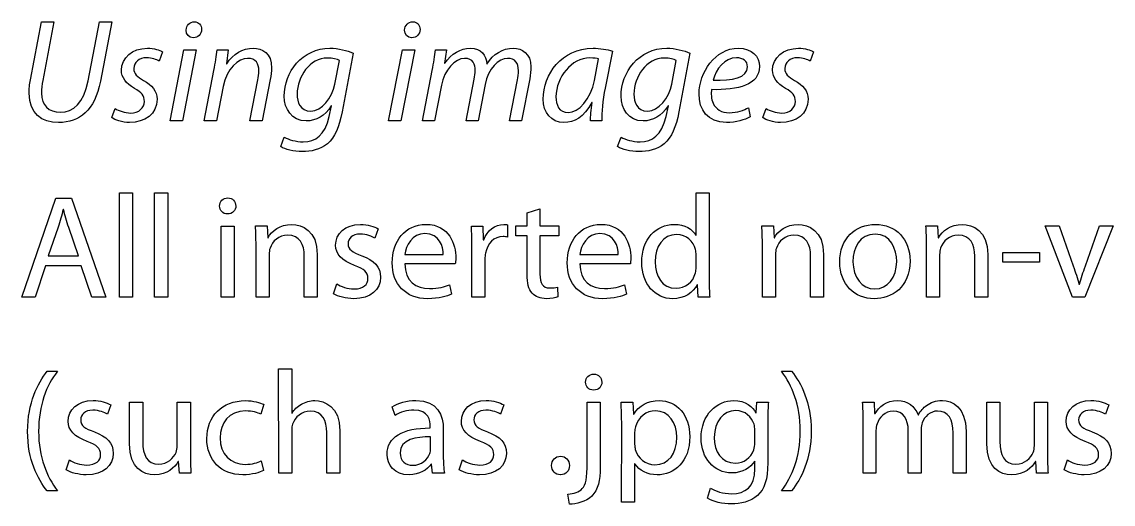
# Model space of a CAD drawing. Extents: x 0 to 808, y 79 to 394.
# Drawn here: x 754.04 to 783.47, y 326.68 to 339.7 of the extents above; entities that cross this region are included whole.
import ezdxf

# ---------------------------------------------------------------- set-up
doc = ezdxf.new("R2010")
doc.units = 0
doc.layers.add('Design_Template', color=7, linetype='CONTINUOUS')

msp = doc.modelspace()

# ---------------------------------------------------------------- linework, layer by layer
at = {"layer": 'Design_Template', "color": 7}
for points in [[(754.273335, 338.136516), (754.574423, 339.69444), (754.90645, 339.69444), (754.90645, 339.69444)], [(754.90645, 339.69444), (754.602211, 338.112744)], [(755.826042, 338.10482), (756.135437, 339.69444), (756.468324, 339.69444), (756.159501, 338.096613)], [(758.665031, 339.270221), (758.660447, 339.270221), (758.660447, 339.270221)], [(764.556721, 339.270221), (764.552137, 339.270221), (764.552137, 339.270221)], [(757.833674, 338.889583), (757.742001, 338.639693)], [(758.038219, 337.022904), (758.412071, 338.941373), (758.744385, 338.941373), (758.371105, 337.022904), (758.038219, 337.022904), (758.038219, 337.022904)], [(759.309891, 338.941656), (759.606395, 338.941656), (759.558267, 338.565263), (759.566575, 338.565263)], [(762.972788, 338.850529), (762.675712, 337.264871)], [(763.929909, 337.022904), (764.303189, 338.941373), (764.636075, 338.941373), (764.262795, 337.022904), (763.929909, 337.022904), (763.929909, 337.022904)], [(765.197284, 338.941656), (765.49035, 338.941656), (765.437638, 338.581112), (765.449957, 338.581112)], [(769.966556, 338.90996), (769.76946, 337.910964)], [(772.057267, 338.850529), (771.76019, 337.264871)], [(775.392148, 338.889583), (775.300475, 338.639693)], [(762.483772, 338.017938), (762.607244, 338.656107), (762.607244, 338.656107)], [(769.48241, 338.116989), (769.594136, 338.695727), (769.594136, 338.695727)], [(771.567677, 338.017938), (771.691149, 338.656107), (771.691149, 338.656107)], [(758.956951, 337.022904), (759.217645, 338.382727)], [(764.848068, 337.022904), (765.109335, 338.382727)], [(773.612552, 338.480929), (773.612552, 338.485457), (773.612552, 338.485457)], [(759.46688, 337.954263), (759.290697, 337.022621), (758.956951, 337.022904), (758.956951, 337.022904), (758.956951, 337.022904)], [(760.742277, 338.140761), (760.5257, 337.022904), (760.192241, 337.022904), (760.404807, 338.128875)], [(765.354846, 337.987091), (765.174079, 337.023753), (764.848928, 337.023753), (764.848928, 337.022904), (764.848068, 337.022904), (764.848068, 337.022904)], [(766.534846, 338.006618), (766.346344, 337.02347), (766.025776, 337.02347), (766.242353, 338.149534)], [(767.737477, 338.157175), (767.520901, 337.02347), (767.195749, 337.02347), (767.404591, 338.129441)], [(756.464886, 337.114031), (756.558277, 337.355431), (756.558277, 337.355431)], [(762.330507, 337.14601), (762.395537, 337.431276), (762.383218, 337.431276)], [(769.421104, 337.51844), (769.413369, 337.51844)], [(771.414985, 337.14601), (771.479442, 337.431276), (771.467697, 337.431276)], [(773.636616, 337.379486), (773.684744, 337.133841), (773.684744, 337.133841)], [(774.02336, 337.114031), (774.116752, 337.355431), (774.116752, 337.355431)], [(769.684949, 337.022904), (769.376986, 337.022904), (769.376986, 337.022904)], [(761.023025, 336.32955), (761.118422, 336.586799), (761.118422, 336.586799)], [(770.10693, 336.32955), (770.2029, 336.586799), (770.2029, 336.586799)], [(756.674587, 335.082645), (757.0281, 335.082645), (757.0281, 332.268193), (756.674587, 332.268193), (756.674587, 335.082645), (756.674587, 335.082645)], [(757.621394, 335.082645), (757.974334, 335.082645), (757.974334, 332.268193), (757.621394, 332.268193), (757.621394, 335.082645), (757.621394, 335.082645)], [(772.217408, 333.937337), (772.225143, 333.937337), (772.225143, 335.082928), (772.57751, 335.082645), (772.57751, 335.082645), (772.57751, 335.082645)], [(772.57751, 335.082645), (772.57751, 332.763729)], [(754.681565, 333.108425), (754.401104, 332.26791), (754.040143, 332.26791), (754.958875, 334.939729), (755.380283, 334.939729), (756.303599, 332.26791), (755.930319, 332.26791), (755.64155, 333.108425), (754.681565, 333.108425), (754.681565, 333.108425)], [(759.811226, 334.725496), (759.811226, 334.725496)], [(755.163993, 334.634936), (755.155685, 334.634936)], [(767.667577, 332.874948), (767.667577, 333.921206), (767.366489, 333.921206), (767.366489, 334.186661), (767.667577, 334.186661), (767.667577, 334.539564), (768.012782, 334.646539), (768.012782, 334.646539)], [(768.012782, 334.646539), (768.012782, 334.186661), (768.519274, 334.186661), (768.519274, 333.921206), (768.012782, 333.921206), (768.012782, 332.886834)], [(755.019035, 334.151286), (754.753758, 333.378408), (755.568499, 333.378125), (755.568499, 333.378125), (755.568499, 333.378125)], [(755.568499, 333.378125), (755.303794, 334.147324)], [(759.417893, 332.26791), (759.417893, 334.186378), (759.770833, 334.186378), (759.770833, 332.26791), (759.417893, 332.26791), (759.417893, 332.26791)], [(760.33949, 334.186661), (760.653469, 334.186661), (760.672949, 333.869699), (760.680684, 333.869699)], [(763.649448, 334.111383), (763.560353, 333.857813)], [(766.163572, 334.186378), (766.472394, 334.186378), (766.484712, 333.809986), (766.501042, 333.809986)], [(767.139599, 334.218074), (767.139599, 333.889226)], [(773.995858, 334.186661), (774.309264, 334.186661), (774.328745, 333.869699), (774.337053, 333.869699)], [(778.423363, 334.186661), (778.737342, 334.186661), (778.756823, 333.869699), (778.764558, 333.869699)], [(782.728256, 333.108425), (783.10526, 334.186661), (783.473956, 334.186661), (782.711927, 332.268193), (782.373884, 332.268193), (781.635919, 334.186661), (782.013782, 334.186661), (782.013782, 334.186661)], [(782.013782, 334.186661), (782.394797, 333.108425)], [(760.709619, 333.421425), (760.709619, 332.26791), (760.357252, 332.26791), (760.356392, 333.667353), (760.356392, 333.667353), (760.356392, 333.667353)], [(766.529689, 333.290678), (766.529689, 332.26791), (766.180474, 332.26791), (766.179901, 333.58783), (766.179901, 333.58783), (766.179901, 333.58783)], [(774.36656, 333.421425), (774.36656, 332.26791), (774.01362, 332.26791), (774.01276, 333.667353), (774.01276, 333.667353), (774.01276, 333.667353)], [(778.793492, 333.421425), (778.793492, 332.26791), (778.441125, 332.26791), (778.441125, 333.667353), (778.441125, 333.667353), (778.440266, 333.667353)], [(762.009079, 333.413501), (762.009079, 332.26791), (761.656712, 332.26791), (761.656712, 333.37388)], [(764.370797, 333.413784), (765.402688, 333.413784), (765.402688, 333.413784)], [(769.091369, 333.413784), (770.122686, 333.413784), (770.122686, 333.413784)], [(772.225143, 333.072767), (772.224283, 333.405577), (772.224283, 333.405577), (772.224283, 333.405577)], [(775.664874, 333.413501), (775.664874, 332.26791), (775.312507, 332.26791), (775.312507, 333.37388)], [(776.454979, 333.223324), (776.454979, 333.223324)], [(777.995939, 333.243417), (777.995939, 333.243417)], [(780.092953, 333.413501), (780.092953, 332.26791), (779.740586, 332.26791), (779.740586, 333.37388)], [(781.484659, 333.468969), (781.484659, 333.211437), (780.493734, 333.211437), (780.493734, 333.468969), (781.484659, 333.468969), (781.484659, 333.468969)], [(765.73185, 333.163893), (764.367073, 333.163893), (764.367073, 333.163893), (764.367073, 333.163893)], [(770.452422, 333.163893), (769.087644, 333.163893), (769.087644, 333.163893), (769.087644, 333.163893)], [(762.445097, 332.359602), (762.533905, 332.624775), (762.533905, 332.624775)], [(782.5515, 332.616851), (782.563818, 332.616851)], [(765.571137, 332.597041), (765.63101, 332.34715)], [(768.482891, 332.537893), (768.49922, 332.2764)], [(770.291135, 332.597041), (770.351582, 332.34715)], [(772.594412, 332.268193), (772.277281, 332.268193), (772.260952, 332.601286), (772.253217, 332.601286)], [(754.721672, 330.265107), (754.998696, 330.265107), (754.998696, 330.265107)], [(760.966302, 330.327933), (761.318669, 330.327933), (761.318669, 329.130836), (761.326977, 329.130836)], [(761.320101, 328.671524), (761.320101, 327.514047), (760.967162, 327.514047), (760.966302, 330.327933), (760.966302, 330.327933), (760.966302, 330.327933)], [(774.530138, 330.265107), (774.802578, 330.265107)], [(769.681225, 329.971634), (769.681225, 329.971634)], [(756.948459, 328.310414), (756.948459, 329.432233), (757.301399, 329.432233), (757.301399, 328.369844)], [(758.23245, 328.254946), (758.23245, 329.432233), (758.584817, 329.432233), (758.584817, 328.037035), (758.584817, 328.037035), (758.584817, 328.037035)], [(760.562942, 329.372802), (760.482442, 329.103385)], [(769.288751, 327.819123), (769.288751, 329.432516), (769.641691, 329.432516), (769.641691, 327.684414)], [(770.202041, 329.43195), (770.518598, 329.43195), (770.5355, 329.103102), (770.542662, 329.103102)], [(773.840874, 329.142722), (773.849182, 329.142722), (773.864938, 329.43195), (774.174334, 329.43195)], [(776.715673, 329.43195), (777.024495, 329.43195), (777.040824, 329.122912), (777.053143, 329.122912)], [(780.065164, 328.310414), (780.065164, 329.432233), (780.418104, 329.432233), (780.418104, 328.369844)], [(781.348582, 328.254946), (781.348582, 329.432233), (781.702095, 329.432233), (781.702095, 328.037035), (781.702095, 328.037035), (781.702095, 328.037035)], [(756.438243, 329.357237), (756.349722, 329.103668)], [(764.110103, 329.074802), (764.030176, 329.304599)], [(767.042484, 329.357237), (766.953962, 329.103668)], [(778.213089, 329.091216), (778.220251, 329.091216)], [(783.353063, 329.357237), (783.264542, 329.103668)], [(770.575034, 327.77073), (770.566726, 327.77073), (770.566726, 326.728152), (770.21751, 326.728152), (770.21837, 328.805667), (770.21837, 328.805667), (770.21837, 328.805667)], [(774.158004, 328.905001), (774.158004, 327.790823), (774.158004, 327.790823), (774.158004, 327.790823)], [(777.077207, 328.671241), (777.077207, 327.513764), (776.732575, 327.513764), (776.732575, 328.912642), (776.732575, 328.912642), (776.732002, 328.912642)], [(762.618989, 328.655393), (762.618989, 327.513764), (762.266622, 327.513764), (762.266622, 328.616056)], [(765.057483, 328.734068), (765.057483, 328.773688)], [(765.065791, 328.159857), (765.065791, 328.492667), (765.065791, 328.492667)], [(765.406699, 328.690485), (765.406699, 327.973359), (765.406699, 327.973359)], [(770.568445, 328.623414), (770.567586, 328.294566), (770.567586, 328.294566), (770.567586, 328.294566)], [(773.809075, 328.330224), (773.809075, 328.67492), (773.809075, 328.67492)], [(778.293016, 328.699258), (778.293016, 327.514047), (777.947811, 327.514047), (777.947811, 328.6636)], [(779.505101, 328.643507), (779.505101, 327.513764), (779.160469, 327.513764), (779.160469, 328.599925)], [(755.233893, 327.605457), (755.323274, 327.87063), (755.323274, 327.87063)], [(758.601719, 327.513764), (758.288313, 327.513764), (758.26826, 327.826764), (758.260525, 327.826764)], [(760.495047, 327.846857), (760.553775, 327.584798), (760.553775, 327.584798)], [(765.438498, 327.513481), (765.11793, 327.513481), (765.089282, 327.755165), (765.076963, 327.755165)], [(765.838133, 327.605457), (765.927514, 327.87063), (765.927514, 327.87063)], [(773.812799, 327.62838), (773.812799, 327.842612), (773.805064, 327.842612)], [(781.717851, 327.513764), (781.405018, 327.513764), (781.385538, 327.826764), (781.377803, 327.826764)], [(782.148713, 327.605457), (782.238094, 327.87063), (782.238094, 327.87063)], [(768.565969, 327.470182), (768.562245, 327.470182), (768.562245, 327.470182)], [(754.998696, 327.034077), (754.721672, 327.034077)], [(772.528522, 326.843616), (772.617043, 327.109072)], [(774.802578, 327.034077), (774.530138, 327.034077), (774.530138, 327.034077)], [(768.806897, 326.677211), (768.770514, 326.950874), (768.770514, 326.950874)]]:
    msp.add_lwpolyline(points, dxfattribs=at)
for points in [[(758.471945, 339.476529), (758.475956, 339.603314), (758.572212, 339.698402), (758.692533, 339.698402)], [(758.692533, 339.698402), (758.812853, 339.698402), (758.889915, 339.610955), (758.889915, 339.492094)], [(764.363635, 339.476529), (764.368219, 339.603314), (764.464475, 339.698402), (764.584509, 339.698402)], [(764.584509, 339.698402), (764.704257, 339.698402), (764.781033, 339.610955), (764.781033, 339.492094)], [(758.660447, 339.270221), (758.547289, 339.270221), (758.471945, 339.357385), (758.471945, 339.476529)], [(758.889915, 339.492094), (758.885332, 339.361347), (758.793659, 339.270221), (758.665031, 339.270221)], [(764.552137, 339.270221), (764.439552, 339.270221), (764.363635, 339.357385), (764.363635, 339.476529)], [(764.781033, 339.492094), (764.777022, 339.361347), (764.684776, 339.270221), (764.556721, 339.270221)], [(756.727012, 338.390085), (756.727012, 338.726857), (757.019219, 338.984672), (757.428595, 338.984672)], [(757.428595, 338.984672), (757.604779, 338.984672), (757.761482, 338.937128), (757.833674, 338.889583)], [(759.217645, 338.382727), (759.26119, 338.596677), (759.285827, 338.783175), (759.309891, 338.941656)], [(759.566575, 338.565263), (759.739034, 338.834681), (759.999728, 338.985238), (760.284486, 338.985238)], [(760.284486, 338.985238), (760.517106, 338.985238), (760.778087, 338.854491), (760.778087, 338.450082)], [(761.118422, 337.689373), (761.113838, 338.339428), (761.600276, 338.985521), (762.35056, 338.985521)], [(762.35056, 338.985521), (762.574872, 338.985521), (762.820096, 338.922129), (762.972788, 338.850529)], [(765.109335, 338.382727), (765.149156, 338.596677), (765.176944, 338.783175), (765.197284, 338.941656)], [(765.449957, 338.581112), (765.630724, 338.846567), (765.874516, 338.985521), (766.132059, 338.985521)], [(766.132059, 338.985521), (766.429136, 338.985521), (766.568937, 338.799306), (766.585839, 338.557339)], [(766.585839, 338.557339), (766.758298, 338.834681), (767.007247, 338.981559), (767.299167, 338.985521)], [(767.299167, 338.985521), (767.524052, 338.985521), (767.769849, 338.842888), (767.769849, 338.482061)], [(768.101303, 337.613529), (768.101303, 338.279715), (768.598628, 338.985238), (769.445168, 338.985238)], [(769.445168, 338.985238), (769.630232, 338.985238), (769.83449, 338.953542), (769.966556, 338.90996)], [(770.2029, 337.689373), (770.198316, 338.339428), (770.684755, 338.985521), (771.435039, 338.985521)], [(771.435039, 338.985521), (771.65935, 338.985521), (771.904575, 338.922129), (772.057267, 338.850529)], [(772.30507, 337.751917), (772.30507, 338.330655), (772.738223, 338.984672), (773.364176, 338.984672)], [(773.364176, 338.984672), (773.732872, 338.984672), (773.93312, 338.766478), (773.93312, 338.493381)], [(774.285487, 338.390085), (774.285487, 338.726857), (774.577693, 338.984672), (774.987069, 338.984672)], [(774.987069, 338.984672), (775.163253, 338.984672), (775.319956, 338.937128), (775.392148, 338.889583)], [(757.404531, 338.72714), (757.204284, 338.72714), (757.059899, 338.604035), (757.059899, 338.437913)], [(757.742001, 338.639693), (757.67382, 338.679596), (757.549489, 338.72714), (757.404531, 338.72714)], [(760.129216, 338.711292), (759.892013, 338.711292), (759.554542, 338.429989), (759.46688, 337.954263)], [(760.433455, 338.37452), (760.433455, 338.568942), (760.356679, 338.711292), (760.129216, 338.711292)], [(762.286676, 338.719499), (761.80167, 338.719499), (761.46821, 338.220001), (761.464199, 337.744559)], [(762.607244, 338.656107), (762.546797, 338.683841), (762.426476, 338.719499), (762.286676, 338.719499)], [(765.977075, 338.712141), (765.732423, 338.712141), (765.431622, 338.395179), (765.354846, 337.987091)], [(766.266417, 338.383293), (766.266417, 338.545736), (766.222299, 338.712141), (765.977075, 338.712141)], [(767.140745, 338.712141), (766.899531, 338.712141), (766.614773, 338.4348), (766.534846, 338.006618)], [(767.433238, 338.379331), (767.433238, 338.581395), (767.356463, 338.712141), (767.140745, 338.712141)], [(769.361517, 338.723461), (768.860181, 338.723461), (768.450519, 338.204153), (768.446795, 337.672959)], [(769.594136, 338.695727), (769.546008, 338.707613), (769.473243, 338.723461), (769.361517, 338.723461)], [(771.370581, 338.719499), (770.885575, 338.719499), (770.552689, 338.220001), (770.548105, 337.744559)], [(771.691149, 338.656107), (771.631275, 338.683841), (771.510955, 338.719499), (771.370581, 338.719499)], [(773.93312, 338.493381), (773.93312, 337.989921), (773.359592, 337.854929), (772.641108, 337.866815)], [(773.315475, 338.72714), (772.998918, 338.72714), (772.761428, 338.421782), (772.681501, 338.120385)], [(773.612552, 338.485457), (773.612552, 338.639976), (773.491658, 338.72714), (773.315475, 338.72714)], [(774.963005, 338.72714), (774.762758, 338.72714), (774.618373, 338.604035), (774.618373, 338.437913)], [(775.300475, 338.639693), (775.232294, 338.679596), (775.107963, 338.72714), (774.963005, 338.72714)], [(757.076228, 337.90219), (756.851344, 338.025296), (756.727012, 338.195663), (756.727012, 338.390085)], [(757.059899, 338.437913), (757.059899, 338.299242), (757.151572, 338.211794), (757.324604, 338.116706)], [(760.404807, 338.128875), (760.421136, 338.204153), (760.433455, 338.29528), (760.433455, 338.37452)], [(760.778087, 338.450082), (760.778087, 338.366879), (760.76233, 338.243774), (760.742277, 338.140761)], [(766.242353, 338.149534), (766.258682, 338.232736), (766.266417, 338.308015), (766.266417, 338.383293)], [(767.404591, 338.129441), (767.42092, 338.200757), (767.433238, 338.300091), (767.433238, 338.379331)], [(767.769849, 338.482061), (767.769849, 338.391217), (767.757531, 338.26415), (767.737477, 338.157175)], [(772.681501, 338.120385), (773.202889, 338.116423), (773.612552, 338.18406), (773.612552, 338.480929)], [(774.634702, 337.90219), (774.409818, 338.025296), (774.285487, 338.195663), (774.285487, 338.390085)], [(774.618373, 338.437913), (774.618373, 338.299242), (774.710046, 338.211794), (774.883078, 338.116706)], [(754.236953, 337.767765), (754.236953, 337.882663), (754.249271, 338.01341), (754.273335, 338.136516)], [(754.602211, 338.112744), (754.582158, 338.001524), (754.570412, 337.886625), (754.570412, 337.775689)], [(756.159501, 338.096613), (756.002798, 337.299963), (755.60173, 336.978756), (755.02763, 336.978756)], [(755.071747, 337.260626), (755.441016, 337.260626), (755.714029, 337.506271), (755.826042, 338.10482)], [(757.344944, 337.54957), (757.344944, 337.700127), (757.277335, 337.791254), (757.076228, 337.90219)], [(757.324604, 338.116706), (757.541181, 337.9936), (757.689289, 337.827761), (757.689289, 337.613246)], [(761.837479, 337.284681), (762.122238, 337.284681), (762.41559, 337.641546), (762.483772, 338.017938)], [(768.780254, 337.249023), (769.057278, 337.249023), (769.385581, 337.605888), (769.48241, 338.116989)], [(769.76946, 337.910964), (769.705003, 337.577871), (769.677787, 337.237137), (769.684949, 337.022904)], [(770.921385, 337.284681), (771.206716, 337.284681), (771.499496, 337.641546), (771.567677, 338.017938)], [(774.903418, 337.54957), (774.903418, 337.700127), (774.835809, 337.791254), (774.634702, 337.90219)], [(774.883078, 338.116706), (775.099655, 337.9936), (775.247764, 337.827761), (775.247764, 337.613246)], [(755.02763, 336.978756), (754.582158, 336.978756), (754.236953, 337.21676), (754.236953, 337.767765)], [(754.570412, 337.775689), (754.570412, 337.434955), (754.77066, 337.260626), (755.071747, 337.260626)], [(757.689289, 337.613246), (757.689289, 337.208836), (757.356403, 336.979039), (756.94674, 336.979039)], [(761.708851, 337.023187), (761.319529, 337.023187), (761.118422, 337.348073), (761.118422, 337.689373)], [(761.464199, 337.744559), (761.464199, 337.534288), (761.540402, 337.284681), (761.837479, 337.284681)], [(768.658501, 336.979322), (768.318167, 336.979322), (768.101303, 337.249023), (768.101303, 337.613529)], [(768.446795, 337.672959), (768.446795, 337.45901), (768.523571, 337.249023), (768.780254, 337.249023)], [(770.79333, 337.023187), (770.404007, 337.023187), (770.2029, 337.348073), (770.2029, 337.689373)], [(770.548105, 337.744559), (770.548105, 337.534288), (770.624881, 337.284681), (770.921385, 337.284681)], [(773.043035, 336.979039), (772.529381, 336.979039), (772.30507, 337.327697), (772.30507, 337.751917)], [(772.641108, 337.866815), (772.624778, 337.783613), (772.637097, 337.605322), (772.681501, 337.502309)], [(775.247764, 337.613246), (775.247764, 337.208836), (774.914877, 336.979039), (774.505215, 336.979039)], [(756.558277, 337.355431), (756.650523, 337.299963), (756.818972, 337.236571), (756.975675, 337.236571)], [(756.975675, 337.236571), (757.200559, 337.236571), (757.344944, 337.379203), (757.344944, 337.54957)], [(762.383218, 337.431276), (762.214197, 337.157896), (761.97814, 337.023187), (761.708851, 337.023187)], [(769.413369, 337.51844), (769.201376, 337.122238), (768.935525, 336.979322), (768.658501, 336.979322)], [(769.376986, 337.022904), (769.376986, 337.137803), (769.39704, 337.320339), (769.421104, 337.51844)], [(771.467697, 337.431276), (771.298675, 337.157896), (771.062618, 337.023187), (770.79333, 337.023187)], [(772.681501, 337.502309), (772.758277, 337.331659), (772.91412, 337.244495), (773.115227, 337.244495)], [(773.115227, 337.244495), (773.344123, 337.244495), (773.515722, 337.315811), (773.636616, 337.379486)], [(774.116752, 337.355431), (774.208997, 337.299963), (774.377446, 337.236571), (774.534149, 337.236571)], [(774.534149, 337.236571), (774.759033, 337.236571), (774.903418, 337.379203), (774.903418, 337.54957)], [(756.94674, 336.979039), (756.737899, 336.983284), (756.553407, 337.046393), (756.464886, 337.114031)], [(761.632075, 336.460014), (761.9578, 336.460014), (762.21391, 336.626702), (762.330507, 337.14601)], [(762.675712, 337.264871), (762.595784, 336.860461), (762.48721, 336.579158), (762.282378, 336.408791)], [(770.716554, 336.460014), (771.041705, 336.460014), (771.297816, 336.626702), (771.414985, 337.14601)], [(771.76019, 337.264871), (771.680263, 336.860461), (771.571688, 336.579158), (771.366857, 336.408791)], [(773.684744, 337.133841), (773.539787, 337.050355), (773.303156, 336.979039), (773.043035, 336.979039)], [(774.505215, 336.979039), (774.296373, 336.983284), (774.111881, 337.046393), (774.02336, 337.114031)], [(761.118422, 336.586799), (761.234731, 336.515482), (761.427817, 336.460014), (761.632075, 336.460014)], [(770.2029, 336.586799), (770.318637, 336.515482), (770.511722, 336.460014), (770.716554, 336.460014)], [(761.604287, 336.194558), (761.36823, 336.194558), (761.147069, 336.250027), (761.023025, 336.32955)], [(762.282378, 336.408791), (762.089866, 336.242103), (761.829171, 336.194558), (761.604287, 336.194558)], [(770.688765, 336.194558), (770.452135, 336.194558), (770.230975, 336.250027), (770.10693, 336.32955)], [(771.366857, 336.408791), (771.174344, 336.242103), (770.91365, 336.194558), (770.688765, 336.194558)], [(759.374348, 334.725496), (759.374348, 334.848602), (759.466021, 334.943691), (759.594936, 334.943691)], [(759.586341, 334.511547), (759.46201, 334.511547), (759.374348, 334.606636), (759.374348, 334.725496)], [(759.811226, 334.725496), (759.815237, 334.606636), (759.726715, 334.511547), (759.586341, 334.511547)], [(759.594936, 334.943691), (759.726715, 334.943691), (759.811226, 334.848602), (759.811226, 334.725496)], [(755.155685, 334.634936), (755.115292, 334.476172), (755.071747, 334.313729), (755.019035, 334.151286)], [(755.303794, 334.147324), (755.243347, 334.321653), (755.203527, 334.480417), (755.163993, 334.634936)], [(760.356392, 333.667353), (760.356392, 333.865737), (760.351809, 334.02818), (760.33949, 334.186661)], [(760.680684, 333.869699), (760.776941, 334.052235), (761.001825, 334.230244), (761.322966, 334.230244)], [(761.322966, 334.230244), (761.591682, 334.230244), (762.009079, 334.07148), (762.009079, 333.413501)], [(762.50182, 333.667353), (762.50182, 333.976674), (762.754779, 334.230244), (763.171604, 334.230244)], [(763.171604, 334.230244), (763.3687, 334.230244), (763.540873, 334.174775), (763.649448, 334.111383)], [(764.030176, 333.195306), (764.030176, 333.774328), (764.374808, 334.229961), (764.941173, 334.229961)], [(764.941173, 334.229961), (765.575147, 334.229961), (765.743596, 333.678956), (765.743596, 333.326336)], [(766.179901, 333.58783), (766.179901, 333.813948), (766.175317, 334.008087), (766.163572, 334.186378)], [(766.501042, 333.809986), (766.589563, 334.067518), (766.802129, 334.229961), (767.038759, 334.229961)], [(767.038759, 334.229961), (767.079153, 334.229961), (767.106368, 334.225999), (767.139599, 334.218074)], [(768.750174, 333.195306), (768.750174, 333.774328), (769.095379, 334.229961), (769.661172, 334.229961)], [(769.661172, 334.229961), (770.295719, 334.229961), (770.46474, 333.678956), (770.46474, 333.326336)], [(770.760385, 333.199834), (770.756374, 333.838003), (771.157729, 334.230527), (771.630989, 334.230527)], [(771.630989, 334.230527), (771.928066, 334.230527), (772.128886, 334.091856), (772.217408, 333.937337)], [(774.01276, 333.667353), (774.01276, 333.865737), (774.008177, 334.02818), (773.995858, 334.186661)], [(774.337053, 333.869699), (774.433309, 334.052235), (774.657621, 334.230244), (774.978762, 334.230244)], [(774.978762, 334.230244), (775.247477, 334.230244), (775.664874, 334.07148), (775.664874, 333.413501)], [(776.098028, 333.211437), (776.098028, 333.854134), (776.52316, 334.230244), (777.060878, 334.230244)], [(777.060878, 334.230244), (777.618649, 334.229961), (777.995939, 333.829513), (777.995939, 333.243417)], [(778.440266, 333.667353), (778.440266, 333.865737), (778.435682, 334.02818), (778.423363, 334.186661)], [(778.764558, 333.869699), (778.860814, 334.052235), (779.085699, 334.230244), (779.40684, 334.230244)], [(779.40684, 334.230244), (779.675555, 334.230244), (780.092953, 334.07148), (780.092953, 333.413501)], [(761.207516, 333.940733), (760.974896, 333.940733), (760.794129, 333.77829), (760.733683, 333.583868)], [(761.656712, 333.37388), (761.656712, 333.683201), (761.540402, 333.940733), (761.207516, 333.940733)], [(763.163009, 333.96875), (762.954167, 333.96875), (762.837858, 333.849889), (762.837858, 333.707256)], [(763.560353, 333.857813), (763.48415, 333.905358), (763.343776, 333.96875), (763.163009, 333.96875)], [(764.913099, 333.980636), (764.555575, 333.980636), (764.398872, 333.65575), (764.370797, 333.413784)], [(765.402688, 333.413784), (765.407272, 333.63594), (765.310442, 333.980636), (764.913099, 333.980636)], [(767.019279, 333.901113), (766.77033, 333.901113), (766.593574, 333.714614), (766.545446, 333.453121)], [(767.139599, 333.889226), (767.103217, 333.896868), (767.067407, 333.901113), (767.019279, 333.901113)], [(769.633097, 333.980636), (769.276146, 333.980636), (769.119443, 333.65575), (769.091369, 333.413784)], [(770.122686, 333.413784), (770.126697, 333.63594), (770.030441, 333.980636), (769.633097, 333.980636)], [(771.698884, 333.956581), (771.333626, 333.956581), (771.117049, 333.639619), (771.117049, 333.215399)], [(772.207954, 333.552171), (772.155242, 333.774328), (771.963302, 333.956581), (771.698884, 333.956581)], [(774.863311, 333.940733), (774.630978, 333.940733), (774.450498, 333.77829), (774.390624, 333.583868)], [(775.312507, 333.37388), (775.312507, 333.683201), (775.196198, 333.940733), (774.863311, 333.940733)], [(777.054002, 333.96875), (776.635746, 333.96875), (776.454979, 333.58783), (776.454979, 333.223324)], [(777.635265, 333.231814), (777.635265, 333.5567), (777.4714, 333.96875), (777.054002, 333.96875)], [(779.291389, 333.940733), (779.05877, 333.940733), (778.878003, 333.77829), (778.817556, 333.583868)], [(779.740586, 333.37388), (779.740586, 333.683201), (779.624276, 333.940733), (779.291389, 333.940733)], [(760.733683, 333.583868), (760.717926, 333.540285), (760.709619, 333.480855), (760.709619, 333.421425)], [(763.015474, 333.124273), (762.665685, 333.247379), (762.50182, 333.437273), (762.50182, 333.667353)], [(762.837858, 333.707256), (762.837858, 333.548492), (762.953594, 333.477459), (763.207127, 333.38237)], [(772.224283, 333.405577), (772.224283, 333.448876), (772.220273, 333.508589), (772.207954, 333.552171)], [(774.390624, 333.583868), (774.373722, 333.540285), (774.36656, 333.480855), (774.36656, 333.421425)], [(778.817556, 333.583868), (778.8018, 333.540285), (778.793492, 333.480855), (778.793492, 333.421425)], [(763.207127, 333.38237), (763.544597, 333.255586), (763.716197, 333.088898), (763.716197, 332.803349)], [(764.985291, 332.224045), (764.386553, 332.224045), (764.030176, 332.616568), (764.030176, 333.195306)], [(765.743596, 333.326336), (765.743596, 333.25502), (765.736434, 333.199551), (765.73185, 333.163893)], [(766.545446, 333.453121), (766.538284, 333.405577), (766.529689, 333.350108), (766.529689, 333.290678)], [(769.705289, 332.224045), (769.107698, 332.224045), (768.750174, 332.616568), (768.750174, 333.195306)], [(770.46474, 333.326336), (770.46474, 333.25502), (770.456432, 333.199551), (770.452422, 333.163893)], [(771.591169, 332.224611), (771.121059, 332.224611), (770.760385, 332.617134), (770.760385, 333.199834)], [(771.117049, 333.215399), (771.117049, 332.826838), (771.309561, 332.505914), (771.690576, 332.505914)], [(777.029079, 332.224328), (776.503107, 332.224328), (776.098028, 332.604965), (776.098028, 333.211437)], [(776.454979, 333.223324), (776.454979, 332.803066), (776.69963, 332.486387), (777.045408, 332.486387)], [(777.995939, 333.243417), (777.995939, 332.533648), (777.499188, 332.224328), (777.029079, 332.224328)], [(777.045408, 332.486387), (777.382878, 332.486387), (777.635265, 332.799387), (777.635265, 333.231814)], [(763.376435, 332.771653), (763.376435, 332.938058), (763.275595, 333.029184), (763.015474, 333.124273)], [(764.367073, 333.163893), (764.374808, 332.692129), (764.680479, 332.497707), (765.033419, 332.497707)], [(769.087644, 333.163893), (769.095379, 332.692129), (769.400477, 332.497707), (769.753417, 332.497707)], [(771.690576, 332.505914), (771.927206, 332.505914), (772.144356, 332.660433), (772.208813, 332.92221)], [(772.208813, 332.92221), (772.221132, 332.969754), (772.225143, 333.017298), (772.225143, 333.072767)], [(782.394797, 333.108425), (782.459254, 332.934096), (782.511107, 332.775332), (782.5515, 332.616851)], [(782.563818, 332.616851), (782.607363, 332.775615), (782.664658, 332.934096), (782.728256, 333.108425)], [(762.533905, 332.624775), (762.63847, 332.557421), (762.823247, 332.486104), (762.999431, 332.486104)], [(763.716197, 332.803349), (763.716197, 332.466577), (763.451492, 332.224611), (762.989977, 332.224611)], [(762.999431, 332.486104), (763.256114, 332.486104), (763.376435, 332.612889), (763.376435, 332.771653)], [(767.804799, 332.375167), (767.703959, 332.47818), (767.667577, 332.64883), (767.667577, 332.874948)], [(768.012782, 332.886834), (768.012782, 332.64883), (768.080963, 332.514121), (768.277487, 332.514121)], [(772.57751, 332.763729), (772.57751, 332.593079), (772.582093, 332.39894), (772.594412, 332.268193)], [(762.989977, 332.224611), (762.777984, 332.224611), (762.580315, 332.280079), (762.445097, 332.359602)], [(765.63101, 332.34715), (765.506106, 332.291682), (765.29354, 332.224045), (764.985291, 332.224045)], [(765.033419, 332.497707), (765.286378, 332.497707), (765.438498, 332.541289), (765.571137, 332.597041)], [(768.186387, 332.224611), (768.021376, 332.224611), (767.88931, 332.280079), (767.804799, 332.375167)], [(768.277487, 332.514121), (768.374316, 332.514121), (768.430179, 332.522045), (768.482891, 332.537893)], [(770.351582, 332.34715), (770.226678, 332.291682), (770.014685, 332.224045), (769.705289, 332.224045)], [(769.753417, 332.497707), (770.006377, 332.497707), (770.159069, 332.541289), (770.291135, 332.597041)], [(772.253217, 332.601286), (772.144643, 332.387054), (771.908585, 332.224611), (771.591169, 332.224611)], [(768.49922, 332.2764), (768.431039, 332.248383), (768.322464, 332.224611), (768.186387, 332.224611)], [(754.1957, 328.64379), (754.200284, 329.424875), (754.468713, 329.932297), (754.721672, 330.265107)], [(754.998696, 330.265107), (754.705629, 329.876546), (754.492777, 329.361199), (754.492777, 328.64379)], [(775.036057, 328.655393), (775.036057, 329.365161), (774.818907, 329.872583), (774.530138, 330.265107)], [(774.802578, 330.265107), (775.059262, 329.939938), (775.32855, 329.432516), (775.32855, 328.651714)], [(769.243488, 329.971634), (769.243488, 330.09474), (769.335734, 330.189828), (769.4678, 330.189828)], [(769.460638, 329.757685), (769.327426, 329.757685), (769.243488, 329.856735), (769.243488, 329.971634)], [(769.681225, 329.971634), (769.685809, 329.856735), (769.601298, 329.757685), (769.460638, 329.757685)], [(769.4678, 330.189828), (769.597287, 330.189545), (769.681225, 330.094457), (769.681225, 329.971634)], [(755.290043, 328.913208), (755.290043, 329.222529), (755.543575, 329.476098), (755.960972, 329.476098)], [(755.960972, 329.476098), (756.158069, 329.476098), (756.329669, 329.42063), (756.438243, 329.357237)], [(759.029716, 328.453047), (759.029716, 329.043955), (759.438806, 329.472136), (760.073353, 329.472136)], [(760.073353, 329.472136), (760.282195, 329.472136), (760.466113, 329.420347), (760.562942, 329.372802)], [(761.326977, 329.130836), (761.38284, 329.23017), (761.471361, 329.317051), (761.579363, 329.376765)], [(761.579363, 329.376765), (761.683928, 329.436195), (761.808832, 329.475815), (761.941471, 329.475815)], [(761.941471, 329.475815), (762.201592, 329.475815), (762.618989, 329.317051), (762.618989, 328.655393)], [(764.030176, 329.304599), (764.19089, 329.407612), (764.422936, 329.475249), (764.668733, 329.475249)], [(764.668733, 329.475249), (765.262314, 329.475249), (765.406699, 329.074802), (765.406699, 328.690485)], [(765.894856, 328.913208), (765.894856, 329.222529), (766.147815, 329.476098), (766.565213, 329.476098)], [(766.565213, 329.476098), (766.761736, 329.476098), (766.934482, 329.42063), (767.042484, 329.357237)], [(770.21837, 328.805667), (770.21837, 329.051313), (770.210635, 329.249697), (770.202041, 329.43195)], [(770.542662, 329.103102), (770.687619, 329.336861), (770.915942, 329.475532), (771.233072, 329.475532)], [(771.233072, 329.475532), (771.702608, 329.475532), (772.055548, 329.083009), (772.055548, 328.500591)], [(772.36036, 328.457009), (772.36036, 329.107064), (772.789503, 329.475815), (773.235548, 329.475815)], [(773.235548, 329.475815), (773.573018, 329.475815), (773.756936, 329.301486), (773.840874, 329.142722)], [(774.174334, 329.43195), (774.166599, 329.293279), (774.158004, 329.13876), (774.158004, 328.905001)], [(776.732002, 328.912642), (776.732002, 329.111026), (776.727418, 329.273469), (776.715673, 329.43195)], [(777.053143, 329.122912), (777.161145, 329.305165), (777.342485, 329.475532), (777.663053, 329.475532)], [(777.663053, 329.475532), (777.928331, 329.475532), (778.128578, 329.316768), (778.213089, 329.091216)], [(778.437401, 329.340823), (778.553711, 329.428271), (778.682052, 329.475815), (778.866544, 329.475815)], [(778.866544, 329.475815), (779.123227, 329.475815), (779.505101, 329.30941), (779.505101, 328.643507)], [(782.205435, 328.913208), (782.205435, 329.222529), (782.458395, 329.476098), (782.875792, 329.476098)], [(782.875792, 329.476098), (783.072888, 329.476098), (783.245061, 329.42063), (783.353063, 329.357237)], [(755.952378, 329.214605), (755.743536, 329.214605), (755.627227, 329.095744), (755.627227, 328.953111)], [(756.349722, 329.103668), (756.273519, 329.151212), (756.133145, 329.214605), (755.952378, 329.214605)], [(760.073353, 329.194511), (759.627308, 329.194511), (759.386953, 328.869625), (759.386953, 328.469178)], [(760.482442, 329.103385), (760.398504, 329.150929), (760.265865, 329.194511), (760.073353, 329.194511)], [(761.817426, 329.18687), (761.588531, 329.18687), (761.407763, 329.028106), (761.344166, 328.838212)], [(762.266622, 328.616056), (762.266622, 328.925094), (762.150312, 329.18687), (761.817426, 329.18687)], [(764.616022, 329.217718), (764.435828, 329.217718), (764.246753, 329.162249), (764.110103, 329.074802)], [(765.057483, 328.773688), (765.057483, 328.932452), (765.013939, 329.217718), (764.616022, 329.217718)], [(766.556618, 329.214605), (766.347776, 329.214605), (766.231467, 329.095744), (766.231467, 328.953111)], [(766.953962, 329.103668), (766.877186, 329.151212), (766.736812, 329.214605), (766.556618, 329.214605)], [(771.126216, 329.19819), (770.885575, 329.19819), (770.660691, 329.02754), (770.592509, 328.76633)], [(771.704327, 328.484743), (771.704327, 328.869342), (771.499496, 329.19819), (771.126216, 329.19819)], [(773.295421, 329.202152), (772.957951, 329.202152), (772.716738, 328.920849), (772.716738, 328.477102)], [(773.789022, 328.833401), (773.724564, 329.035747), (773.552392, 329.202152), (773.295421, 329.202152)], [(777.542732, 329.190549), (777.321859, 329.190549), (777.161718, 329.01622), (777.105855, 328.841891)], [(777.947811, 328.6636), (777.947811, 328.968676), (777.811162, 329.190549), (777.542732, 329.190549)], [(778.220251, 329.091216), (778.280698, 329.19819), (778.357474, 329.281393), (778.437401, 329.340823)], [(778.739061, 329.190549), (778.538241, 329.190549), (778.381538, 329.043955), (778.321664, 328.873588)], [(779.160469, 328.599925), (779.160469, 328.968676), (779.02382, 329.190549), (778.739061, 329.190549)], [(782.867198, 329.214605), (782.658356, 329.214605), (782.541473, 329.095744), (782.541473, 328.953111)], [(783.264542, 329.103668), (783.188339, 329.151212), (783.047965, 329.214605), (782.867198, 329.214605)], [(755.803696, 328.370127), (755.455054, 328.493233), (755.290043, 328.683127), (755.290043, 328.913208)], [(755.627227, 328.953111), (755.627227, 328.794347), (755.742963, 328.723314), (755.995923, 328.628225)], [(761.344166, 328.838212), (761.324112, 328.790668), (761.320101, 328.738879), (761.320101, 328.671524)], [(766.40851, 328.370127), (766.059294, 328.493233), (765.894856, 328.683127), (765.894856, 328.913208)], [(766.231467, 328.953111), (766.231467, 328.794347), (766.347203, 328.723314), (766.600163, 328.628225)], [(773.809075, 328.67492), (773.809075, 328.734351), (773.804491, 328.785857), (773.789022, 328.833401)], [(777.105855, 328.841891), (777.085801, 328.790385), (777.077207, 328.730955), (777.077207, 328.671241)], [(778.321664, 328.873588), (778.304762, 328.826043), (778.293016, 328.762368), (778.293016, 328.699258)], [(782.719089, 328.370127), (782.369873, 328.493233), (782.205435, 328.683127), (782.205435, 328.913208)], [(782.541473, 328.953111), (782.541473, 328.794347), (782.657783, 328.723314), (782.910742, 328.628225)], [(754.721672, 327.034077), (754.468713, 327.363207), (754.1957, 327.87063), (754.1957, 328.64379)], [(754.492777, 328.64379), (754.492777, 327.938267), (754.713364, 327.430845), (754.998696, 327.034077)], [(755.995923, 328.628225), (756.333393, 328.50144), (756.505566, 328.334752), (756.505566, 328.049204)], [(763.889802, 328.02062), (763.889802, 328.48446), (764.307199, 328.73803), (765.057483, 328.734068)], [(765.065791, 328.492667), (764.680193, 328.500591), (764.243315, 328.433237), (764.243315, 328.060524)], [(766.600163, 328.628225), (766.937633, 328.50144), (767.109806, 328.334752), (767.109806, 328.049204)], [(770.592509, 328.76633), (770.580763, 328.722748), (770.568445, 328.670958), (770.568445, 328.623414)], [(771.114471, 327.743562), (771.48775, 327.743562), (771.704327, 328.044676), (771.704327, 328.484743)], [(772.055548, 328.500591), (772.055548, 327.810633), (771.630416, 327.469616), (771.172625, 327.469616)], [(774.530138, 327.034077), (774.814897, 327.4266), (775.036057, 327.941946), (775.036057, 328.655393)], [(775.32855, 328.651714), (775.32855, 327.874592), (775.059835, 327.371415), (774.802578, 327.034077)], [(782.910742, 328.628225), (783.248785, 328.50144), (783.420385, 328.334752), (783.420385, 328.049204)], [(756.165804, 328.017507), (756.165804, 328.183912), (756.064964, 328.275039), (755.803696, 328.370127)], [(757.618816, 327.469899), (757.314577, 327.469899), (756.948459, 327.636587), (756.948459, 328.310414)], [(757.301399, 328.369844), (757.301399, 328.005338), (757.413985, 327.75941), (757.735126, 327.75941)], [(758.200651, 328.076655), (758.220132, 328.128161), (758.23245, 328.191553), (758.23245, 328.254946)], [(759.996577, 327.469899), (759.410731, 327.469899), (759.029716, 327.866384), (759.029716, 328.453047)], [(759.386953, 328.469178), (759.386953, 328.025148), (759.676295, 327.751769), (760.061321, 327.751769)], [(766.770044, 328.017507), (766.770044, 328.183912), (766.669204, 328.275039), (766.40851, 328.370127)], [(770.567586, 328.294566), (770.567586, 328.242777), (770.575893, 328.195232), (770.584488, 328.15165)], [(773.18742, 327.521405), (772.705565, 327.521405), (772.36036, 327.925815), (772.36036, 328.457009)], [(772.716738, 328.477102), (772.716738, 328.100427), (772.90925, 327.787144), (773.290838, 327.787144)], [(773.780427, 328.144009), (773.800481, 328.20344), (773.809075, 328.270794), (773.809075, 328.330224)], [(780.735521, 327.469899), (780.431282, 327.469899), (780.065164, 327.636587), (780.065164, 328.310414)], [(780.418104, 328.369844), (780.418104, 328.005338), (780.53069, 327.75941), (780.851831, 327.75941)], [(781.317356, 328.076655), (781.336837, 328.128161), (781.348582, 328.191553), (781.348582, 328.254946)], [(783.08005, 328.017507), (783.08005, 328.183912), (782.979783, 328.275039), (782.719089, 328.370127)], [(756.505566, 328.049204), (756.505566, 327.712432), (756.240288, 327.470465), (755.778773, 327.470465)], [(755.7888, 327.731959), (756.045483, 327.731959), (756.165804, 327.858743), (756.165804, 328.017507)], [(757.735126, 327.75941), (757.971756, 327.75941), (758.136194, 327.921853), (758.200651, 328.076655)], [(758.584817, 328.037035), (758.584817, 327.838933), (758.589401, 327.664604), (758.601719, 327.513764)], [(764.483956, 327.469616), (764.090622, 327.469616), (763.889802, 327.743279), (763.889802, 328.02062)], [(764.243315, 328.060524), (764.243315, 327.834688), (764.395434, 327.727714), (764.576201, 327.727714)], [(764.576201, 327.727714), (764.829161, 327.727714), (764.989015, 327.886195), (765.04631, 328.048638)], [(765.04631, 328.048638), (765.058056, 328.084296), (765.065791, 328.124199), (765.065791, 328.159857)], [(765.406699, 327.973359), (765.406699, 327.806671), (765.414434, 327.644228), (765.438498, 327.513481)], [(767.109806, 328.049204), (767.109806, 327.712432), (766.844528, 327.470465), (766.383013, 327.470465)], [(766.39304, 327.731959), (766.649723, 327.731959), (766.770044, 327.858743), (766.770044, 328.017507)], [(768.329912, 327.720073), (768.329912, 327.86695), (768.430179, 327.969963), (768.570553, 327.969963)], [(768.570553, 327.969963), (768.710927, 327.969963), (768.807756, 327.86695), (768.807756, 327.720073)], [(770.584488, 328.15165), (770.648945, 327.909967), (770.861511, 327.743562), (771.114471, 327.743562)], [(773.290838, 327.787144), (773.507988, 327.787144), (773.703651, 327.921853), (773.780427, 328.144009)], [(780.851831, 327.75941), (781.088461, 327.75941), (781.252326, 327.921853), (781.317356, 328.076655)], [(781.702095, 328.037035), (781.702095, 327.838933), (781.706106, 327.664604), (781.717851, 327.513764)], [(783.420385, 328.049204), (783.420385, 327.712432), (783.15568, 327.470465), (782.694166, 327.470465)], [(782.703619, 327.731959), (782.960303, 327.731959), (783.08005, 327.858743), (783.08005, 328.017507)], [(755.778773, 327.470465), (755.56678, 327.470465), (755.369684, 327.525933), (755.233893, 327.605457)], [(755.323274, 327.87063), (755.427265, 327.803275), (755.612043, 327.731959), (755.7888, 327.731959)], [(758.260525, 327.826764), (758.168852, 327.672245), (757.963448, 327.469899), (757.618816, 327.469899)], [(760.061321, 327.751769), (760.262141, 327.751769), (760.394207, 327.803275), (760.495047, 327.846857)], [(765.076963, 327.755165), (764.968962, 327.604608), (764.760406, 327.469616), (764.483956, 327.469616)], [(766.383013, 327.470465), (766.17102, 327.470465), (765.973924, 327.525933), (765.838133, 327.605457)], [(765.927514, 327.87063), (766.031506, 327.803275), (766.216283, 327.731959), (766.39304, 327.731959)], [(768.562245, 327.470182), (768.425596, 327.470182), (768.329912, 327.577157), (768.329912, 327.720073)], [(768.807756, 327.720073), (768.807756, 327.577157), (768.71551, 327.470182), (768.565969, 327.470182)], [(769.156685, 327.097752), (769.252942, 327.204727), (769.288751, 327.359528), (769.288751, 327.819123)], [(769.641691, 327.684414), (769.641691, 327.311701), (769.581245, 327.069735), (769.409072, 326.895406)], [(771.172625, 327.469616), (770.915942, 327.469616), (770.690771, 327.580836), (770.575034, 327.77073)], [(773.18656, 326.958515), (773.548094, 326.958515), (773.812799, 327.14473), (773.812799, 327.62838)], [(773.805064, 327.842612), (773.69649, 327.664038), (773.488507, 327.521405), (773.18742, 327.521405)], [(774.158004, 327.790823), (774.158004, 327.350755), (774.069483, 327.081338), (773.880981, 326.91465)], [(781.377803, 327.826764), (781.285557, 327.672245), (781.080726, 327.469899), (780.735521, 327.469899)], [(782.694166, 327.470465), (782.481599, 327.470465), (782.284503, 327.525933), (782.148713, 327.605457)], [(782.238094, 327.87063), (782.342658, 327.803275), (782.527436, 327.731959), (782.703619, 327.731959)], [(760.553775, 327.584798), (760.462102, 327.537254), (760.257271, 327.469899), (759.996577, 327.469899)], [(768.770514, 326.950874), (768.931514, 326.96276), (769.072175, 327.006342), (769.156685, 327.097752)], [(772.617043, 327.109072), (772.745099, 327.029831), (772.945346, 326.958515), (773.18656, 326.958515)], [(769.409072, 326.895406), (769.252369, 326.740887), (768.996258, 326.677211), (768.806897, 326.677211)], [(773.174815, 326.684852), (772.942195, 326.684852), (772.685225, 326.740321), (772.528522, 326.843616)], [(773.880981, 326.91465), (773.692479, 326.740321), (773.419466, 326.684852), (773.174815, 326.684852)]]:
    msp.add_open_spline(points, degree=3, dxfattribs=at)

doc.saveas('drawing.dxf')
